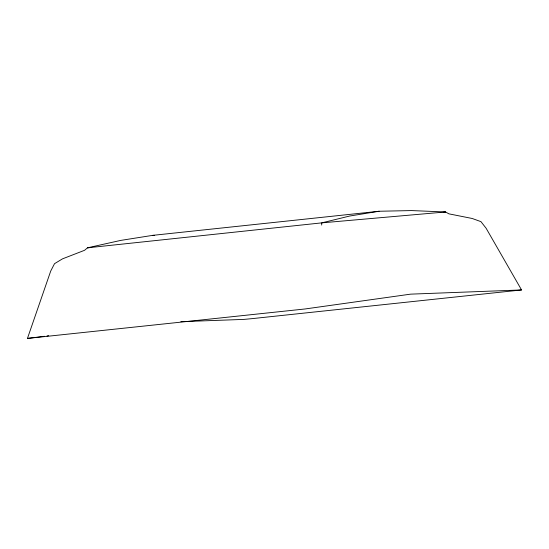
<?xml version="1.0" encoding="UTF-8"?>
<svg xmlns="http://www.w3.org/2000/svg" width="549" height="549" viewBox="0 0 549 549"><rect width="100%" height="100%" fill="white"/><g stroke="black" fill="none" stroke-linecap="round" stroke-linejoin="round"><path stroke-width="0.82" d="M321.666 225.063L321.762 222.867L349.686 216.032L379.112 211.248L411.565 210.583L445.52 211.969L448.958 213.856L472.215 218.488L480.951 221.645L486.091 228.212L521.55 289.947L252.108 318.64L243.948 319.394L180.847 321.673M44.462 336.29L27.45 338.417L50.707 271.082L54.523 263.678L62.504 258.853L84.519 250.317L87.545 247.805L120.67 240.414L152.704 235.356L379.112 211.248M46.994 335.933L48.683 335.7M27.45 338.417L305.052 308.97L410.611 294.147L521.55 289.947M443.818 212.154L445.52 211.969L321.762 222.867L87.545 247.805L90.084 247.585M152.704 235.356L154.413 235.336"/></g></svg>
